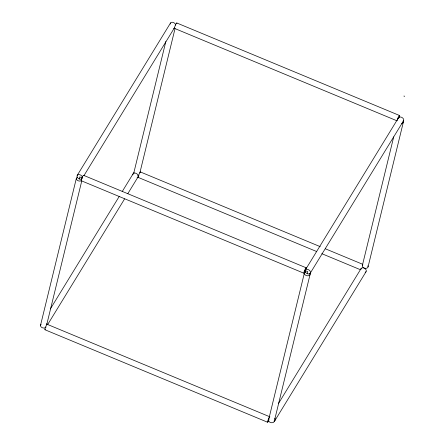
<?xml version="1.0" encoding="UTF-8"?>
<svg xmlns="http://www.w3.org/2000/svg" width="445" height="445" viewBox="0 0 445 445"><rect width="100%" height="100%" fill="white"/><g stroke="black" fill="none" stroke-linecap="round" stroke-linejoin="round"><path stroke-width="0.67" d="M40.523 325.312L76.351 178.35M79.221 178.962L79.722 176.915L81.869 177.805M46.764 324.511L81.769 180.92M133.789 172.977L165.835 41.519M139.864 172.849L175.035 28.586M268.552 420.03L304.374 273.069M307.25 273.681L307.751 271.634L305.07 270.521M274.298 421.254L310.12 274.292M362.319 265.648L393.697 136.91M368.065 266.872L403.393 121.958M77.263 175.308L170.53 22.973M83.994 175.558L174.362 27.963M50.38 308.897L119.321 196.295M122.219 191.55L133.105 173.773M47.682 324.55L124.6 198.909M127.871 193.581L138.028 176.982M305.287 270.026L398.553 117.697M310.209 273.241A2.937 2.058 31.5 0 0 307.54 269.37A2.937 2.058 31.5 0 0 305.498 272.296A2.937 2.058 31.5 0 0 310.209 273.241L403.476 120.907M278.409 403.615L361.134 268.491M274.982 420.458L366.057 271.706M176.798 22.979L399.465 115.472M174.54 28.408L396.562 120.634M140.475 171.987L320.239 246.658M325.373 248.794L362.608 264.258M138.217 177.416L316.695 251.553M321.83 253.689L360.355 269.687M83.532 175.313L306.193 267.807M81.274 180.742L303.941 273.236M47.209 324.322L269.87 416.815M44.951 329.751L267.617 422.244M404.477 96.61A0.718 0.501 13.7 0 1 404.088 95.898M274.292 420.709A2.937 2.047 13.7 0 1 270.688 422.561A2.937 2.047 13.7 0 1 269.119 419.101M82.18 178.517A2.937 2.058 31.5 0 1 77.614 177.766A2.937 2.058 31.5 0 1 79.043 174.59A2.937 2.058 31.5 0 1 82.403 178.028M398.297 118.754A2.937 2.058 31.5 0 1 401.863 117.413A2.937 2.058 31.5 0 1 403.087 121.29M397.135 120.762A2.937 0.462 -67.4 0 1 398.831 116.139A2.937 0.462 -67.4 0 1 399.037 117.658M305.493 270.699A2.937 0.462 -67.4 0 1 303.868 273.096A2.937 0.462 -67.4 0 1 305.264 269.008A2.937 0.462 -67.4 0 1 306.166 268.73M170.268 24.036A2.937 2.058 31.5 0 1 172.777 22.317A2.937 2.058 31.5 0 1 175.708 25.126M174.69 28.363A2.937 0.462 -67.4 0 1 175.397 25.159A2.937 0.462 -67.4 0 1 176.86 23.435M309.92 273.202A2.937 2.047 13.7 0 1 308.596 275.689A2.937 2.047 13.7 0 1 304.814 274.509A2.937 2.047 13.7 0 1 305.476 271.823M81.635 180.47A2.937 0.462 -67.4 0 1 81.836 178.2A2.937 0.462 -67.4 0 1 83.604 175.452M138.968 175.124A2.937 2.047 13.7 0 1 137.783 175.642M133.795 173.517A2.937 2.047 13.7 0 1 133.984 172.476M174.796 28.169A2.937 2.047 13.7 0 1 173.611 28.68M138.579 177.143A2.937 0.462 -67.4 0 1 138.923 174.518A2.937 0.462 -67.4 0 1 140.531 172.443M132.849 174.835A2.937 2.058 31.5 0 1 136.743 173.689A2.937 2.058 31.5 0 1 137.11 177.616M46.08 327.036A2.937 2.047 13.7 0 1 41.958 327.553A2.937 2.047 13.7 0 1 41.09 324.383M81.53 180.503A2.937 2.047 13.7 0 1 77.185 180.192A2.937 2.047 13.7 0 1 77.447 177.099M45.312 329.478A2.937 0.462 -67.4 0 1 45.657 326.853A2.937 0.462 -67.4 0 1 47.265 324.778M367.859 265.782A2.937 2.047 13.7 0 1 364.828 268.279A2.937 2.047 13.7 0 1 362.886 264.719M360.878 269.553A2.937 2.058 31.5 0 1 364.772 268.407A2.937 2.058 31.5 0 1 365.139 272.334M403.187 120.868A2.937 2.047 13.7 0 1 401.635 123.399M268.858 420.408A2.937 0.462 -67.4 0 1 267.59 421.571A2.937 0.462 -67.4 0 1 269.509 417.087M46.742 323.471A2.937 2.058 31.5 0 1 47.215 324.678M274.771 418.189A2.937 2.058 31.5 0 1 274.064 421.087"/></g></svg>
